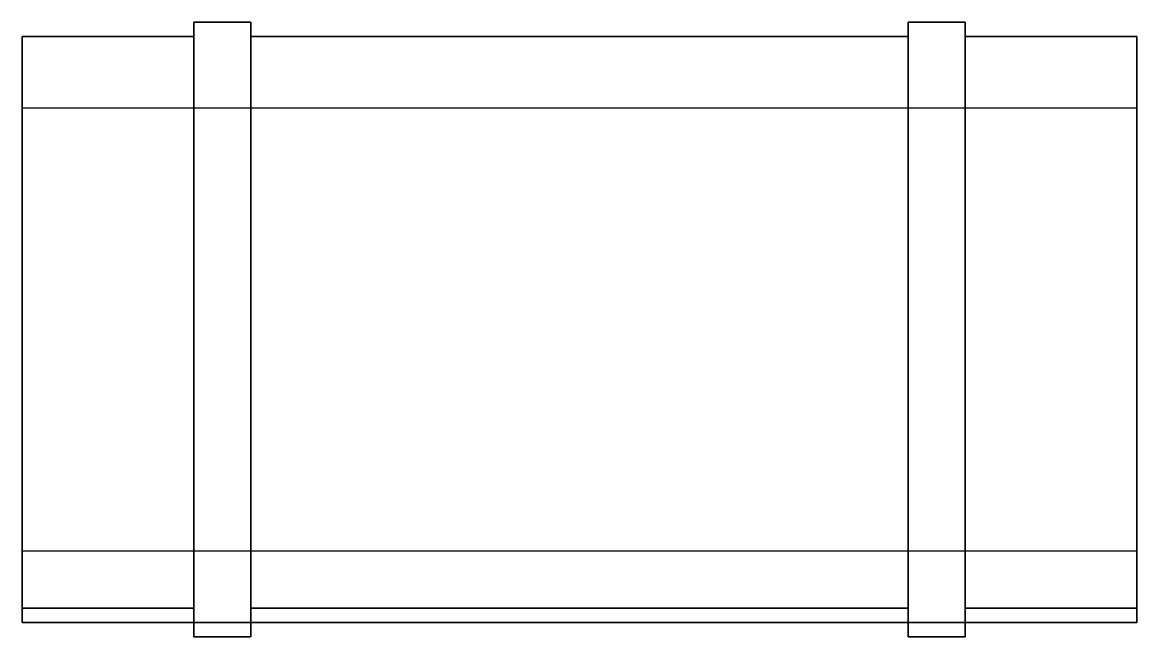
# Model space of a CAD drawing. Extents: x -0.39 to 0.39, y 1.65 to 2.08.
import ezdxf

# ---------------------------------------------------------------- set-up
doc = ezdxf.new("R2010")
doc.units = 0
doc.layers.add('TENT', color=3, linetype='CONTINUOUS')

msp = doc.modelspace()

# ---------------------------------------------------------------- linework, layer by layer
at = {"layer": 'TENT'}
for points in [[(-0.27, 2.07, 1.2), (-0.27, 1.66, 1.26), (-0.27, 1.65, 1.27), (-0.27, 2.08, 1.21)], [(-0.27, 2.07, 1.16), (-0.27, 2.07, 1.2), (-0.27, 2.08, 1.21), (-0.27, 2.08, 1.15)], [(-0.27, 2.02, 1.13), (-0.27, 2.07, 1.16), (-0.27, 2.08, 1.15), (-0.27, 2.02, 1.11)], [(-0.27, 2.02, 1.11), (-0.27, 2.08, 1.15), (-0.23, 2.08, 1.15), (-0.23, 2.02, 1.11)], [(-0.27, 2.08, 1.15), (-0.27, 2.08, 1.21), (-0.23, 2.08, 1.21), (-0.23, 2.08, 1.15)], [(-0.27, 2.08, 1.21), (-0.27, 1.65, 1.27), (-0.23, 1.65, 1.27), (-0.23, 2.08, 1.21)], [(-0.23, 2.08, 1.21), (-0.23, 1.65, 1.27), (-0.23, 1.66, 1.26), (-0.23, 2.07, 1.2)], [(-0.23, 2.08, 1.15), (-0.23, 2.08, 1.21), (-0.23, 2.07, 1.2), (-0.23, 2.07, 1.16)], [(-0.23, 2.02, 1.11), (-0.23, 2.08, 1.15), (-0.23, 2.07, 1.16), (-0.23, 2.02, 1.13)], [(0.23, 2.08, 1.21), (0.23, 1.65, 1.27), (0.27, 1.65, 1.27), (0.27, 2.08, 1.21)], [(0.23, 2.08, 1.15), (0.23, 2.08, 1.21), (0.27, 2.08, 1.21), (0.27, 2.08, 1.15)], [(0.23, 2.02, 1.11), (0.23, 2.08, 1.15), (0.27, 2.08, 1.15), (0.27, 2.02, 1.11)], [(0.23, 2.02, 1.13), (0.23, 2.07, 1.16), (0.23, 2.08, 1.15), (0.23, 2.02, 1.11)], [(0.23, 2.07, 1.16), (0.23, 2.07, 1.2), (0.23, 2.08, 1.21), (0.23, 2.08, 1.15)], [(0.23, 2.07, 1.2), (0.23, 1.66, 1.26), (0.23, 1.65, 1.27), (0.23, 2.08, 1.21)], [(0.27, 2.02, 1.11), (0.27, 2.08, 1.15), (0.27, 2.07, 1.16), (0.27, 2.02, 1.13)], [(0.27, 2.08, 1.15), (0.27, 2.08, 1.21), (0.27, 2.07, 1.2), (0.27, 2.07, 1.16)], [(0.27, 2.08, 1.21), (0.27, 1.65, 1.27), (0.27, 1.66, 1.26), (0.27, 2.07, 1.2)], [(-0.39, 2.07, 1.2), (-0.39, 1.66, 1.26), (-0.27, 1.66, 1.26), (-0.27, 2.07, 1.2)], [(-0.39, 2.02, 1.13), (-0.39, 2.07, 1.16), (-0.27, 2.07, 1.16), (-0.27, 2.02, 1.13)], [(-0.39, 2.07, 1.16), (-0.39, 2.07, 1.2), (-0.27, 2.07, 1.2), (-0.27, 2.07, 1.16)], [(-0.39, 2.07, 1.16), (-0.39, 1.67, 1.22), (-0.39, 1.66, 1.26), (-0.39, 2.07, 1.2)], [(-0.39, 2.02, 1.13), (-0.39, 1.71, 1.18), (-0.39, 1.67, 1.22), (-0.39, 2.07, 1.16)], [(-0.23, 2.07, 1.16), (-0.23, 2.07, 1.2), (0.23, 2.07, 1.2), (0.23, 2.07, 1.16)], [(-0.23, 2.02, 1.13), (-0.23, 2.07, 1.16), (0.23, 2.07, 1.16), (0.23, 2.02, 1.13)], [(-0.23, 2.07, 1.2), (-0.23, 1.66, 1.26), (0.23, 1.66, 1.26), (0.23, 2.07, 1.2)], [(0.27, 2.07, 1.2), (0.27, 1.66, 1.26), (0.39, 1.66, 1.26), (0.39, 2.07, 1.2)], [(0.27, 2.07, 1.16), (0.27, 2.07, 1.2), (0.39, 2.07, 1.2), (0.39, 2.07, 1.16)], [(0.27, 2.02, 1.13), (0.27, 2.07, 1.16), (0.39, 2.07, 1.16), (0.39, 2.02, 1.13)], [(0.39, 2.07, 1.2), (0.39, 1.66, 1.26), (0.39, 1.67, 1.22), (0.39, 2.07, 1.16)], [(0.39, 2.07, 1.16), (0.39, 1.67, 1.22), (0.39, 1.71, 1.18), (0.39, 2.02, 1.13)], [(-0.39, 1.67, 1.22), (-0.39, 1.71, 1.18), (-0.27, 1.71, 1.18), (-0.27, 1.67, 1.22)], [(-0.27, 1.67, 1.22), (-0.27, 1.71, 1.18), (-0.27, 1.71, 1.17), (-0.27, 1.66, 1.22)], [(-0.27, 1.66, 1.22), (-0.27, 1.71, 1.17), (-0.23, 1.71, 1.17), (-0.23, 1.66, 1.22)], [(-0.23, 1.67, 1.22), (-0.23, 1.71, 1.18), (0.23, 1.71, 1.18), (0.23, 1.67, 1.22)], [(-0.23, 1.66, 1.22), (-0.23, 1.71, 1.17), (-0.23, 1.71, 1.18), (-0.23, 1.67, 1.22)], [(0.23, 1.66, 1.22), (0.23, 1.71, 1.17), (0.27, 1.71, 1.17), (0.27, 1.66, 1.22)], [(0.23, 1.67, 1.22), (0.23, 1.71, 1.18), (0.23, 1.71, 1.17), (0.23, 1.66, 1.22)], [(0.27, 1.67, 1.22), (0.27, 1.71, 1.18), (0.39, 1.71, 1.18), (0.39, 1.67, 1.22)], [(0.27, 1.66, 1.22), (0.27, 1.71, 1.17), (0.27, 1.71, 1.18), (0.27, 1.67, 1.22)], [(-0.39, 1.66, 1.26), (-0.39, 1.67, 1.22), (-0.27, 1.67, 1.22), (-0.27, 1.66, 1.26)], [(-0.27, 1.66, 1.26), (-0.27, 1.67, 1.22), (-0.27, 1.66, 1.22), (-0.27, 1.65, 1.27)], [(-0.23, 1.66, 1.26), (-0.23, 1.67, 1.22), (0.23, 1.67, 1.22), (0.23, 1.66, 1.26)], [(-0.23, 1.65, 1.27), (-0.23, 1.66, 1.22), (-0.23, 1.67, 1.22), (-0.23, 1.66, 1.26)], [(0.23, 1.66, 1.26), (0.23, 1.67, 1.22), (0.23, 1.66, 1.22), (0.23, 1.65, 1.27)], [(0.27, 1.66, 1.26), (0.27, 1.67, 1.22), (0.39, 1.67, 1.22), (0.39, 1.66, 1.26)], [(0.27, 1.65, 1.27), (0.27, 1.66, 1.22), (0.27, 1.67, 1.22), (0.27, 1.66, 1.26)], [(-0.27, 1.65, 1.27), (-0.27, 1.66, 1.22), (-0.23, 1.66, 1.22), (-0.23, 1.65, 1.27)], [(0.23, 1.65, 1.27), (0.23, 1.66, 1.22), (0.27, 1.66, 1.22), (0.27, 1.65, 1.27)]]:
    msp.add_3dface(points, dxfattribs=at)

doc.saveas('drawing.dxf')
